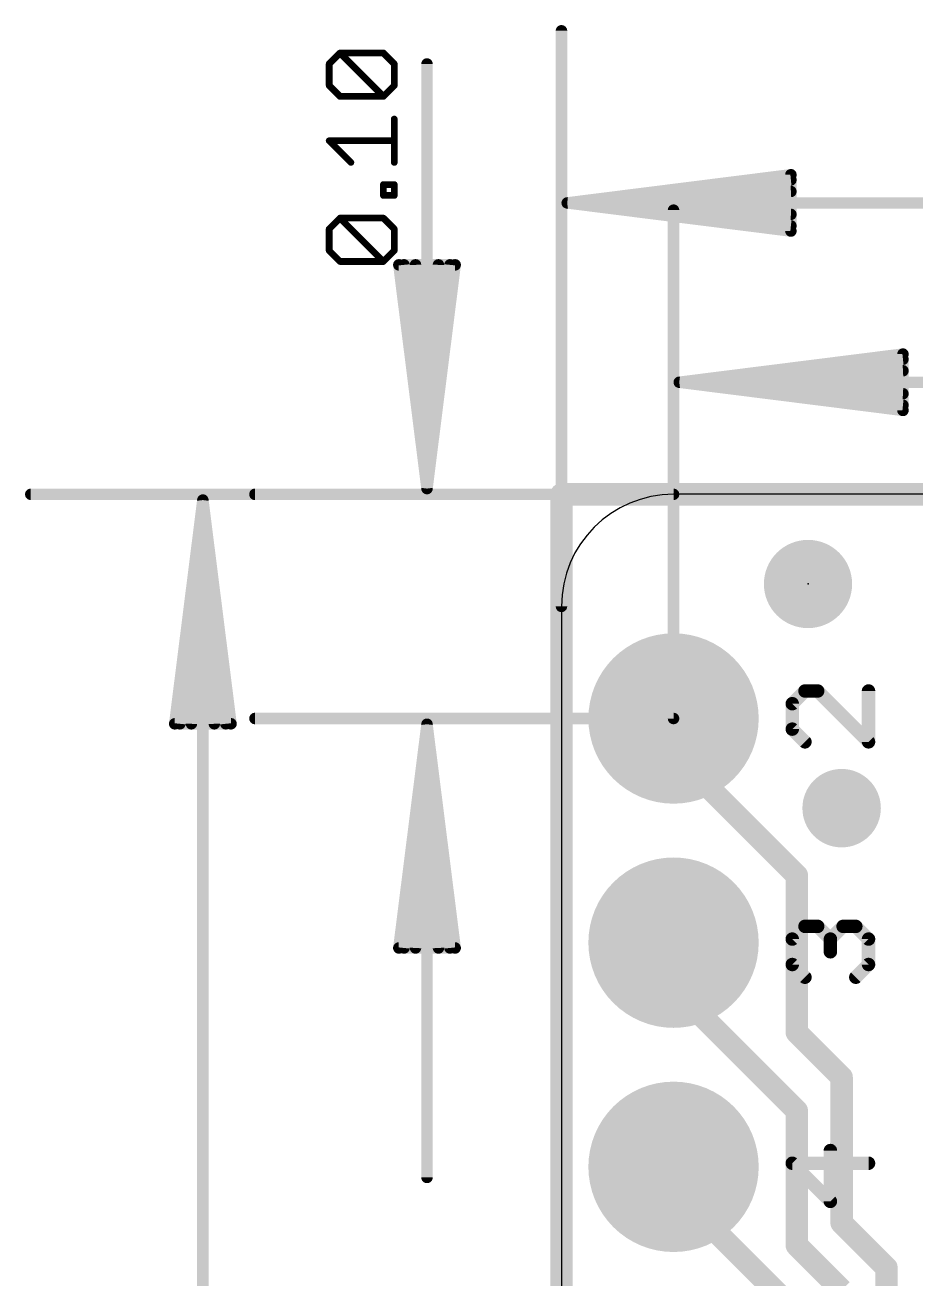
# Model space of a CAD drawing. Extents: x -6.1 to 12.8, y -5.3 to 38.3.
# Drawn here: x -6.08 to 4.02, y 24.13 to 38.34 of the extents above; entities that cross this region are included whole.
import ezdxf

# ---------------------------------------------------------------- set-up
doc = ezdxf.new("R2010")
doc.units = 0
for name, color, linetype in [('1', 12, 'CONTINUOUS'), ('17', 110, 'CONTINUOUS'), ('18', 110, 'CONTINUOUS'), ('20', 53, 'CONTINUOUS'), ('21', 40, 'CONTINUOUS'), ('23', 53, 'CONTINUOUS'), ('47', 253, 'CONTINUOUS')]:
    doc.layers.add(name, color=color, linetype=linetype)

# ---------------------------------------------------------------- blocks, each defined once
blk = doc.blocks.new('PIE')
at = {"const_width": 0.5}
blk.add_lwpolyline([(0, -0.25, 1), (0, 0.25, 1), (0, -0.25)], format="xyb", dxfattribs=at)
blk = doc.blocks.new('ROUNDP')
at = {"const_width": 0.5}
blk.add_lwpolyline([(0, -0.25, 1), (0, 0.25, 1), (0, -0.25)], format="xyb", dxfattribs=at)
blk = doc.blocks.new('ROUNDV')
at = {"const_width": 0.5}
blk.add_lwpolyline([(0, -0.25, 1), (0, 0.25, 1), (0, -0.25)], format="xyb", dxfattribs=at)

msp = doc.modelspace()

# ---------------------------------------------------------------- linework, layer by layer
at = {"layer": '1', "const_width": 0.254}
for points in [[(0, 33.02), (0, 0)], [(12.7, 33.02), (0, 33.02)], [(1.27, 30.099), (1.27, 30.48)], [(2.667, 28.702), (1.27, 30.099)], [(2.667, 26.924), (2.667, 28.702)], [(1.27, 27.432), (1.27, 27.94)], [(2.667, 26.035), (1.27, 27.432)], [(3.175, 26.416), (2.667, 26.924)], [(3.175, 24.765), (3.175, 26.416)], [(2.667, 24.511), (2.667, 26.035)], [(1.27, 25.146), (1.27, 25.4)], [(2.667, 23.749), (1.27, 25.146)], [(3.683, 24.257), (3.175, 24.765)], [(3.175, 24.003), (2.667, 24.511)], [(3.683, 22.479), (3.683, 24.257)]]:
    msp.add_lwpolyline(points, dxfattribs=at)
at = {"layer": '1', "const_width": 0.127}
for points in [[(0.0635, 33.02, 1), (-0.0635, 33.02)], [(0, 33.0835, 1), (0, 32.9565)], [(1.3335, 30.48, 1), (1.2065, 30.48)], [(1.3149, 30.1439, 1), (1.2251, 30.0541)], [(1.2065, 30.099, 1), (1.3335, 30.099)], [(2.7305, 28.702, 1), (2.6035, 28.702)], [(2.6221, 28.6571, 1), (2.7119, 28.7469)], [(1.3335, 27.94, 1), (1.2065, 27.94)], [(1.3149, 27.4769, 1), (1.2251, 27.3871)], [(1.2065, 27.432, 1), (1.3335, 27.432)], [(2.7119, 26.9689, 1), (2.6221, 26.8791)], [(2.6035, 26.924, 1), (2.7305, 26.924)], [(3.2385, 26.416, 1), (3.1115, 26.416)], [(3.1301, 26.3711, 1), (3.2199, 26.4609)], [(2.7305, 26.035, 1), (2.6035, 26.035)], [(2.6221, 25.9901, 1), (2.7119, 26.0799)], [(1.3335, 25.4, 1), (1.2065, 25.4)], [(1.3149, 25.1909, 1), (1.2251, 25.1011)], [(1.2065, 25.146, 1), (1.3335, 25.146)], [(3.2199, 24.8099, 1), (3.1301, 24.7201)], [(3.1115, 24.765, 1), (3.2385, 24.765)], [(2.7119, 24.5559, 1), (2.6221, 24.4661)], [(2.6035, 24.511, 1), (2.7305, 24.511)], [(3.7465, 24.257, 1), (3.6195, 24.257)], [(3.6381, 24.2121, 1), (3.7279, 24.3019)]]:
    msp.add_lwpolyline(points, format="xyb", dxfattribs=at)
at = {"layer": '20'}
for p, q in [((11.43, 33.02), (1.27, 33.02)), ((0, 31.75), (0, 1.27))]:
    msp.add_line(p, q, dxfattribs=at)
msp.add_arc((1.27, 31.75), 1.27, 90, 180, dxfattribs=at)
at = {"layer": '21', "const_width": 0.1524}
for points in [[(2.7595, 30.7917), (2.6155, 30.6476)], [(2.9036, 30.7917), (2.7595, 30.7917)], [(3.4798, 30.2154), (2.9036, 30.7917)], [(3.4798, 30.7917), (3.4798, 30.2154)], [(2.6155, 30.6476), (2.6155, 30.3595)], [(2.6155, 30.3595), (2.7595, 30.2154)], [(2.6155, 27.9806), (2.7595, 28.1247)], [(2.7595, 28.1247), (2.9036, 28.1247)], [(2.9036, 28.1247), (3.0476, 27.9806)], [(3.0476, 27.9806), (3.1917, 28.1247)], [(3.1917, 28.1247), (3.3357, 28.1247)], [(3.3357, 28.1247), (3.4798, 27.9806)], [(2.6155, 27.6925), (2.6155, 27.9806)], [(3.0476, 27.9806), (3.0476, 27.8366)], [(3.4798, 27.9806), (3.4798, 27.6925)], [(2.7595, 27.5484), (2.6155, 27.6925)], [(3.4798, 27.6925), (3.3357, 27.5484)], [(3.0476, 25.0084), (3.0476, 25.5847)], [(3.4798, 25.4406), (2.6155, 25.4406)], [(2.6155, 25.4406), (3.0476, 25.0084)]]:
    msp.add_lwpolyline(points, dxfattribs=at)
at = {"layer": '21', "const_width": 0.0762}
for points in [[(2.7595, 30.8298, 1), (2.7595, 30.7536)], [(2.7865, 30.7647, 1), (2.7326, 30.8186)], [(2.9305, 30.8186, 1), (2.8766, 30.7647)], [(2.9036, 30.7536, 1), (2.9036, 30.8298)], [(3.5179, 30.7917, 1), (3.4417, 30.7917)], [(2.5885, 30.6746, 1), (2.6424, 30.6207)], [(2.6536, 30.6476, 1), (2.5774, 30.6476)], [(2.6424, 30.3864, 1), (2.5885, 30.3326)], [(2.5774, 30.3595, 1), (2.6536, 30.3595)], [(2.7326, 30.1885, 1), (2.7865, 30.2424)], [(3.4529, 30.1885, 1), (3.5067, 30.2424)], [(3.4417, 30.2154, 1), (3.5179, 30.2154)], [(2.7595, 28.1628, 1), (2.7595, 28.0866)], [(2.7865, 28.0977, 1), (2.7326, 28.1516)], [(2.9305, 28.1516, 1), (2.8766, 28.0977)], [(2.9036, 28.0866, 1), (2.9036, 28.1628)], [(3.1917, 28.1628, 1), (3.1917, 28.0866)], [(3.2186, 28.0977, 1), (3.1647, 28.1516)], [(3.3627, 28.1516, 1), (3.3088, 28.0977)], [(3.3357, 28.0866, 1), (3.3357, 28.1628)], [(2.5885, 28.0076, 1), (2.6424, 27.9537)], [(2.6536, 27.9806, 1), (2.5774, 27.9806)], [(3.0857, 27.9806, 1), (3.0095, 27.9806)], [(3.0207, 28.0076, 1), (3.0746, 27.9537)], [(3.0207, 27.9537, 1), (3.0746, 28.0076)], [(3.5179, 27.9806, 1), (3.4417, 27.9806)], [(3.4529, 27.9537, 1), (3.5067, 28.0076)], [(3.0095, 27.8366, 1), (3.0857, 27.8366)], [(2.6424, 27.7194, 1), (2.5885, 27.6656)], [(2.5774, 27.6925, 1), (2.6536, 27.6925)], [(3.4417, 27.6925, 1), (3.5179, 27.6925)], [(3.5067, 27.6656, 1), (3.4529, 27.7194)], [(2.7326, 27.5215, 1), (2.7865, 27.5754)], [(3.3088, 27.5754, 1), (3.3627, 27.5215)], [(3.0857, 25.5847, 1), (3.0095, 25.5847)], [(2.6424, 25.4676, 1), (2.5885, 25.4137)], [(2.6155, 25.4787, 1), (2.6155, 25.4025)], [(3.4798, 25.4025, 1), (3.4798, 25.4787)], [(3.0095, 25.0084, 1), (3.0857, 25.0084)], [(3.0207, 24.9815, 1), (3.0746, 25.0354)]]:
    msp.add_lwpolyline(points, format="xyb", dxfattribs=at)
at = {"layer": '23'}
msp.add_point((2.794, 32.004), dxfattribs=at)
at = {"layer": '47'}
for points, const_width in [([(0, 31.75), (0, 38.272)], 0.13), ([(-2.6325, 37.8978), (-2.5097, 38.0206)], 0.0762), ([(-2.6325, 37.652), (-2.6325, 37.8978)], 0.0762), ([(-2.5097, 38.0206), (-2.0182, 38.0206)], 0.0762), ([(-2.0182, 37.5291), (-2.5097, 38.0206)], 0.0762), ([(-2.0182, 38.0206), (-1.8953, 37.8978)], 0.0762), ([(-1.8953, 37.8978), (-1.8953, 37.652)], 0.0762), ([(-1.524, 33.085), (-1.524, 37.8961)], 0.13), ([(-2.5097, 37.5291), (-2.6325, 37.652)], 0.0762), ([(-1.8953, 37.652), (-2.0182, 37.5291)], 0.0762), ([(-2.0182, 37.5291), (-2.5097, 37.5291)], 0.0762), ([(-1.8953, 36.7807), (-1.8953, 37.2722)], 0.0762), ([(-2.3868, 36.7807), (-2.6325, 37.0265)], 0.0762), ([(-2.6325, 37.0265), (-1.8953, 37.0265)], 0.0762), ([(0.065, 36.322), (2.6, 36.6412)], 0.13), ([(2.6, 36.6412), (2.6, 36.0028)], 0.13), ([(-2.0182, 36.4065), (-2.0182, 36.5294)], 0.0762), ([(-2.0182, 36.5294), (-1.8953, 36.5294)], 0.0762), ([(-1.8953, 36.5294), (-1.8953, 36.4065)], 0.0762), ([(0.065, 36.322), (2.6, 36.582)], 0.13), ([(0.065, 36.322), (2.6, 36.452)], 0.13), ([(-1.8953, 36.4065), (-2.0182, 36.4065)], 0.0762), ([(0.065, 36.322), (12.635, 36.322)], 0.13), ([(2.6, 36.0028), (0.065, 36.322)], 0.13), ([(2.6, 36.192), (0.065, 36.322)], 0.13), ([(2.6, 36.062), (0.065, 36.322)], 0.13), ([(1.27, 30.48), (1.27, 36.24)], 0.13), ([(-2.6325, 36.0267), (-2.5097, 36.1496)], 0.0762), ([(-2.5097, 36.1496), (-2.0182, 36.1496)], 0.0762), ([(-2.0182, 35.6581), (-2.5097, 36.1496)], 0.0762), ([(-2.0182, 36.1496), (-1.8953, 36.0267)], 0.0762), ([(-2.6325, 35.781), (-2.6325, 36.0267)], 0.0762), ([(-1.8953, 36.0267), (-1.8953, 35.781)], 0.0762), ([(-2.5097, 35.6581), (-2.6325, 35.781)], 0.0762), ([(-1.8953, 35.781), (-2.0182, 35.6581)], 0.0762), ([(-2.0182, 35.6581), (-2.5097, 35.6581)], 0.0762), ([(-1.524, 33.085), (-1.8432, 35.62)], 0.13), ([(-1.8432, 35.62), (-1.2048, 35.62)], 0.13), ([(-1.524, 33.085), (-1.784, 35.62)], 0.13), ([(-1.524, 33.085), (-1.654, 35.62)], 0.13), ([(-1.2048, 35.62), (-1.524, 33.085)], 0.13), ([(-1.394, 35.62), (-1.524, 33.085)], 0.13), ([(-1.264, 35.62), (-1.524, 33.085)], 0.13), ([(1.335, 34.29), (3.87, 34.6092)], 0.13), ([(3.87, 34.6092), (3.87, 33.9708)], 0.13), ([(1.335, 34.29), (3.87, 34.55)], 0.13), ([(1.335, 34.29), (3.87, 34.42)], 0.13), ([(1.335, 34.29), (11.365, 34.29)], 0.13), ([(3.87, 33.9708), (1.335, 34.29)], 0.13), ([(3.87, 34.16), (1.335, 34.29)], 0.13), ([(3.87, 34.03), (1.335, 34.29)], 0.13), ([(1.27, 33.02), (-6.014, 33.02)], 0.13), ([(-4.064, 32.955), (-4.3832, 30.42)], 0.13), ([(-4.064, 32.955), (-4.324, 30.42)], 0.13), ([(-4.064, 32.955), (-4.194, 30.42)], 0.13), ([(-4.064, 32.955), (-4.064, 0.065)], 0.13), ([(-3.7448, 30.42), (-4.064, 32.955)], 0.13), ([(-3.934, 30.42), (-4.064, 32.955)], 0.13), ([(-3.804, 30.42), (-4.064, 32.955)], 0.13), ([(1.27, 33.02), (-3.474, 33.02)], 0.13), ([(-4.3832, 30.42), (-3.7448, 30.42)], 0.13), ([(1.27, 30.48), (-3.474, 30.48)], 0.13), ([(-1.524, 30.415), (-1.8432, 27.88)], 0.13), ([(-1.524, 30.415), (-1.784, 27.88)], 0.13), ([(-1.524, 30.415), (-1.654, 27.88)], 0.13), ([(-1.524, 30.415), (-1.524, 25.28)], 0.13), ([(-1.2048, 27.88), (-1.524, 30.415)], 0.13), ([(-1.394, 27.88), (-1.524, 30.415)], 0.13), ([(-1.264, 27.88), (-1.524, 30.415)], 0.13), ([(-1.8432, 27.88), (-1.2048, 27.88)], 0.13)]:
    msp.add_lwpolyline(points, dxfattribs=dict(at, const_width=const_width))
for points, const_width in [([(0.0325, 38.272, 1), (-0.0325, 38.272)], 0.065), ([(-2.6135, 37.8978, 1), (-2.6516, 37.8978)], 0.0381), ([(-2.5097, 38.0397, 1), (-2.5097, 38.0016)], 0.0381), ([(-2.4962, 38.0341, 1), (-2.5231, 38.0072)], 0.0381), ([(-2.4962, 38.0072, 1), (-2.5231, 38.0341)], 0.0381), ([(-2.0047, 38.0341, 1), (-2.0316, 38.0072)], 0.0381), ([(-2.0182, 38.0016, 1), (-2.0182, 38.0397)], 0.0381), ([(-1.8762, 37.8978, 1), (-1.9143, 37.8978)], 0.0381), ([(-1.4915, 37.8961, 1), (-1.5565, 37.8961)], 0.065), ([(-2.646, 37.9112, 1), (-2.6191, 37.8843)], 0.0381), ([(-1.9088, 37.8843, 1), (-1.8818, 37.9112)], 0.0381), ([(-2.6191, 37.6655, 1), (-2.646, 37.6385)], 0.0381), ([(-2.6516, 37.652, 1), (-2.6135, 37.652)], 0.0381), ([(-1.9143, 37.652, 1), (-1.8762, 37.652)], 0.0381), ([(-1.8818, 37.6385, 1), (-1.9088, 37.6655)], 0.0381), ([(-2.5097, 37.5482, 1), (-2.5097, 37.5101)], 0.0381), ([(-2.5231, 37.5157, 1), (-2.4962, 37.5426)], 0.0381), ([(-2.0316, 37.5426, 1), (-2.0047, 37.5157)], 0.0381), ([(-2.0316, 37.5157, 1), (-2.0047, 37.5426)], 0.0381), ([(-2.0182, 37.5101, 1), (-2.0182, 37.5482)], 0.0381), ([(-1.8762, 37.2722, 1), (-1.9143, 37.2722)], 0.0381), ([(-2.6191, 37.0399, 1), (-2.646, 37.013)], 0.0381), ([(-2.6325, 37.0455, 1), (-2.6325, 37.0074)], 0.0381), ([(-1.8953, 37.0074, 1), (-1.8953, 37.0455)], 0.0381), ([(-2.4003, 36.7673, 1), (-2.3733, 36.7942)], 0.0381), ([(-1.9143, 36.7807, 1), (-1.8762, 36.7807)], 0.0381), ([(2.6325, 36.6412, 1), (2.5675, 36.6412)], 0.065), ([(2.6041, 36.609, 1), (2.5959, 36.6735)], 0.065), ([(-2.0182, 36.5484, 1), (-2.0182, 36.5103)], 0.0381), ([(-1.9991, 36.5294, 1), (-2.0372, 36.5294)], 0.0381), ([(-1.8762, 36.5294, 1), (-1.9143, 36.5294)], 0.0381), ([(-1.8953, 36.5103, 1), (-1.8953, 36.5484)], 0.0381), ([(2.6033, 36.5497, 1), (2.5967, 36.6143)], 0.065), ([(2.6017, 36.4195, 1), (2.5983, 36.4845)], 0.065), ([(-2.0182, 36.4256, 1), (-2.0182, 36.3875)], 0.0381), ([(-2.0372, 36.4065, 1), (-1.9991, 36.4065)], 0.0381), ([(-1.9143, 36.4065, 1), (-1.8762, 36.4065)], 0.0381), ([(-1.8953, 36.3875, 1), (-1.8953, 36.4256)], 0.0381), ([(0.065, 36.3545, 1), (0.065, 36.2895)], 0.065), ([(0.0691, 36.3542, 1), (0.0609, 36.2898)], 0.065), ([(0.0633, 36.3545, 1), (0.0667, 36.2895)], 0.065), ([(0.0667, 36.3545, 1), (0.0633, 36.2895)], 0.065), ([(0.0683, 36.3543, 1), (0.0617, 36.2897)], 0.065), ([(0.0617, 36.3543, 1), (0.0683, 36.2897)], 0.065), ([(0.0609, 36.3542, 1), (0.0691, 36.2898)], 0.065), ([(1.3025, 36.24, 1), (1.2375, 36.24)], 0.065), ([(2.5983, 36.1595, 1), (2.6017, 36.2245)], 0.065), ([(-2.4962, 36.1631, 1), (-2.5231, 36.1361)], 0.0381), ([(-2.5097, 36.1686, 1), (-2.5097, 36.1305)], 0.0381), ([(-2.4962, 36.1361, 1), (-2.5231, 36.1631)], 0.0381), ([(-2.0047, 36.1631, 1), (-2.0316, 36.1361)], 0.0381), ([(-2.0182, 36.1305, 1), (-2.0182, 36.1686)], 0.0381), ([(2.5967, 36.0297, 1), (2.6033, 36.0943)], 0.065), ([(-2.6135, 36.0267, 1), (-2.6516, 36.0267)], 0.0381), ([(-2.646, 36.0402, 1), (-2.6191, 36.0132)], 0.0381), ([(-1.8762, 36.0267, 1), (-1.9143, 36.0267)], 0.0381), ([(-1.9088, 36.0132, 1), (-1.8818, 36.0402)], 0.0381), ([(2.5675, 36.0028, 1), (2.6325, 36.0028)], 0.065), ([(2.5959, 35.9705, 1), (2.6041, 36.035)], 0.065), ([(-2.6191, 35.7944, 1), (-2.646, 35.7675)], 0.0381), ([(-1.8818, 35.7675, 1), (-1.9088, 35.7944)], 0.0381), ([(-2.6516, 35.781, 1), (-2.6135, 35.781)], 0.0381), ([(-2.5097, 35.6772, 1), (-2.5097, 35.6391)], 0.0381), ([(-2.5231, 35.6446, 1), (-2.4962, 35.6716)], 0.0381), ([(-2.0316, 35.6716, 1), (-2.0047, 35.6446)], 0.0381), ([(-2.0316, 35.6446, 1), (-2.0047, 35.6716)], 0.0381), ([(-2.0182, 35.6391, 1), (-2.0182, 35.6772)], 0.0381), ([(-1.9143, 35.781, 1), (-1.8762, 35.781)], 0.0381), ([(-1.811, 35.6241, 1), (-1.8755, 35.6159)], 0.065), ([(-1.8432, 35.6525, 1), (-1.8432, 35.5875)], 0.065), ([(-1.7517, 35.6233, 1), (-1.8163, 35.6167)], 0.065), ([(-1.6215, 35.6217, 1), (-1.6865, 35.6183)], 0.065), ([(-1.3615, 35.6183, 1), (-1.4265, 35.6217)], 0.065), ([(-1.2317, 35.6167, 1), (-1.2963, 35.6233)], 0.065), ([(-1.1725, 35.6159, 1), (-1.237, 35.6241)], 0.065), ([(-1.2048, 35.5875, 1), (-1.2048, 35.6525)], 0.065), ([(3.9025, 34.6092, 1), (3.8375, 34.6092)], 0.065), ([(3.8741, 34.577, 1), (3.8659, 34.6415)], 0.065), ([(3.8733, 34.5177, 1), (3.8667, 34.5823)], 0.065), ([(3.8717, 34.3875, 1), (3.8683, 34.4525)], 0.065), ([(1.335, 34.3225, 1), (1.335, 34.2575)], 0.065), ([(1.3391, 34.3222, 1), (1.3309, 34.2578)], 0.065), ([(1.3333, 34.3225, 1), (1.3367, 34.2575)], 0.065), ([(1.3367, 34.3225, 1), (1.3333, 34.2575)], 0.065), ([(1.3383, 34.3223, 1), (1.3317, 34.2577)], 0.065), ([(1.3317, 34.3223, 1), (1.3383, 34.2577)], 0.065), ([(1.3309, 34.3222, 1), (1.3391, 34.2578)], 0.065), ([(3.8683, 34.1275, 1), (3.8717, 34.1925)], 0.065), ([(3.8375, 33.9708, 1), (3.9025, 33.9708)], 0.065), ([(3.8659, 33.9385, 1), (3.8741, 34.003)], 0.065), ([(3.8667, 33.9977, 1), (3.8733, 34.0623)], 0.065), ([(-1.5562, 33.0891, 1), (-1.4918, 33.0809)], 0.065), ([(-1.5563, 33.0883, 1), (-1.4917, 33.0817)], 0.065), ([(-1.5565, 33.0833, 1), (-1.4915, 33.0867)], 0.065), ([(-1.5565, 33.0867, 1), (-1.4915, 33.0833)], 0.065), ([(-1.5565, 33.085, 1), (-1.4915, 33.085)], 0.065), ([(-1.5563, 33.0817, 1), (-1.4917, 33.0883)], 0.065), ([(-1.5562, 33.0809, 1), (-1.4918, 33.0891)], 0.065), ([(-6.014, 33.0525, 1), (-6.014, 32.9875)], 0.065), ([(-4.0315, 32.955, 1), (-4.0965, 32.955)], 0.065), ([(-4.0318, 32.9591, 1), (-4.0962, 32.9509)], 0.065), ([(-4.0315, 32.9533, 1), (-4.0965, 32.9567)], 0.065), ([(-4.0315, 32.9567, 1), (-4.0965, 32.9533)], 0.065), ([(-4.0317, 32.9583, 1), (-4.0963, 32.9517)], 0.065), ([(-4.0317, 32.9517, 1), (-4.0963, 32.9583)], 0.065), ([(-4.0318, 32.9509, 1), (-4.0962, 32.9591)], 0.065), ([(-3.474, 33.0525, 1), (-3.474, 32.9875)], 0.065), ([(1.27, 32.9875, 1), (1.27, 33.0525)], 0.065), ([(1.27, 32.9875, 1), (1.27, 33.0525)], 0.065), ([(-0.0325, 31.75, 1), (0.0325, 31.75)], 0.065), ([(-4.4155, 30.4241, 1), (-4.351, 30.4159)], 0.065), ([(-4.3832, 30.4525, 1), (-4.3832, 30.3875)], 0.065), ([(-4.3563, 30.4233, 1), (-4.2917, 30.4167)], 0.065), ([(-4.2265, 30.4217, 1), (-4.1615, 30.4183)], 0.065), ([(-3.9665, 30.4183, 1), (-3.9015, 30.4217)], 0.065), ([(-3.8363, 30.4167, 1), (-3.7717, 30.4233)], 0.065), ([(-3.777, 30.4159, 1), (-3.7125, 30.4241)], 0.065), ([(-3.7448, 30.3875, 1), (-3.7448, 30.4525)], 0.065), ([(-3.474, 30.5125, 1), (-3.474, 30.4475)], 0.065), ([(-1.4915, 30.415, 1), (-1.5565, 30.415)], 0.065), ([(-1.4918, 30.4191, 1), (-1.5562, 30.4109)], 0.065), ([(-1.4915, 30.4133, 1), (-1.5565, 30.4167)], 0.065), ([(-1.4915, 30.4167, 1), (-1.5565, 30.4133)], 0.065), ([(-1.4917, 30.4183, 1), (-1.5563, 30.4117)], 0.065), ([(-1.4917, 30.4117, 1), (-1.5563, 30.4183)], 0.065), ([(-1.4918, 30.4109, 1), (-1.5562, 30.4191)], 0.065), ([(1.2375, 30.48, 1), (1.3025, 30.48)], 0.065), ([(1.27, 30.4475, 1), (1.27, 30.5125)], 0.065), ([(-1.8755, 27.8841, 1), (-1.811, 27.8759)], 0.065), ([(-1.8432, 27.9125, 1), (-1.8432, 27.8475)], 0.065), ([(-1.8163, 27.8833, 1), (-1.7517, 27.8767)], 0.065), ([(-1.6865, 27.8817, 1), (-1.6215, 27.8783)], 0.065), ([(-1.4265, 27.8783, 1), (-1.3615, 27.8817)], 0.065), ([(-1.2963, 27.8767, 1), (-1.2317, 27.8833)], 0.065), ([(-1.237, 27.8759, 1), (-1.1725, 27.8841)], 0.065), ([(-1.2048, 27.8475, 1), (-1.2048, 27.9125)], 0.065), ([(-1.5565, 25.28, 1), (-1.4915, 25.28)], 0.065)]:
    msp.add_lwpolyline(points, format="xyb", dxfattribs=dict(at, const_width=const_width))

# ---------------------------------------------------------------- block references
at = {"layer": '1'}
msp.add_blockref('PIE', (2.794, 32.004), dxfattribs=at)
at = {"layer": '17', "xscale": 1.9304, "yscale": 1.9304}
for p in [(1.27, 30.48), (1.27, 27.94), (1.27, 25.4)]:
    msp.add_blockref('ROUNDP', p, dxfattribs=at)
at = {"layer": '18', "xscale": 0.889, "yscale": 0.889}
msp.add_blockref('ROUNDV', (3.175, 29.464), dxfattribs=at)
msp.add_blockref('ROUNDV', (3.175, 29.464), dxfattribs=at)

doc.saveas('drawing.dxf')
